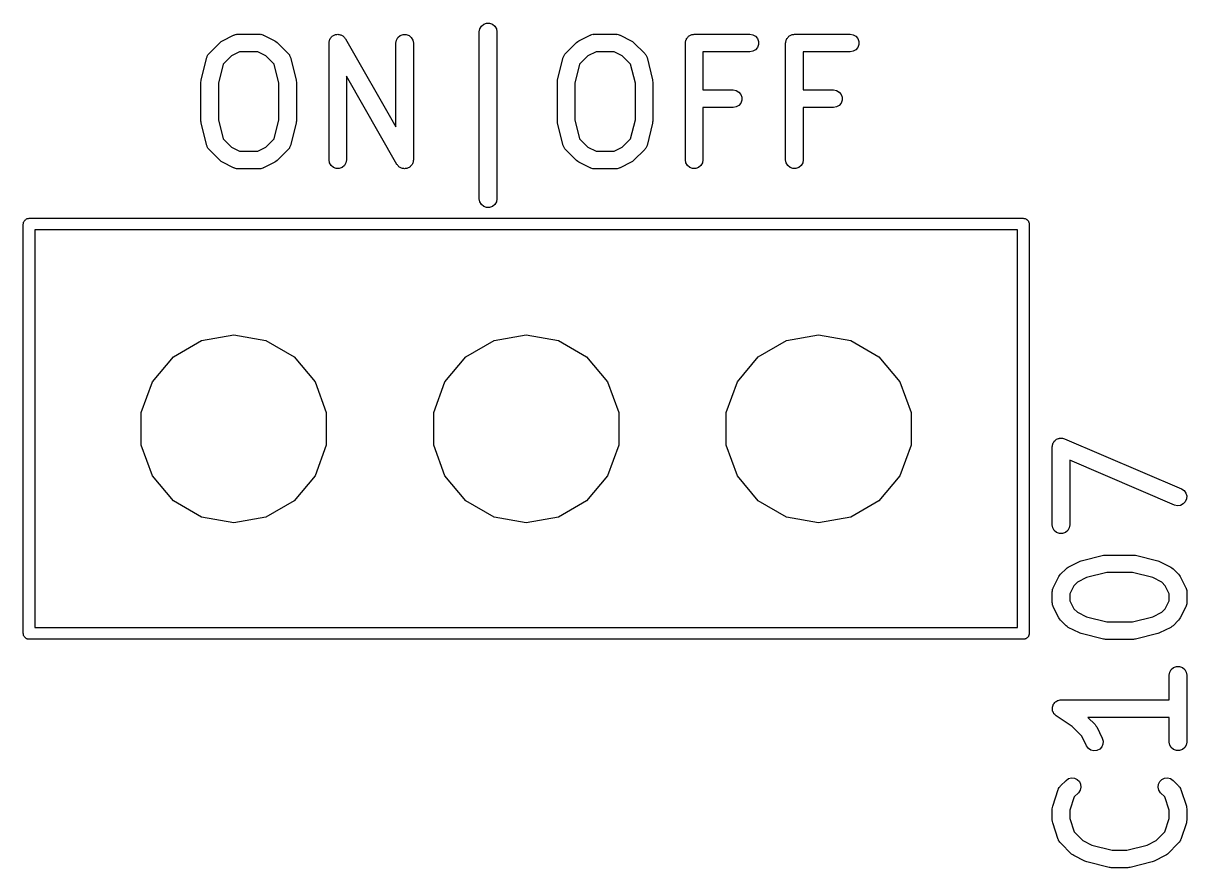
# Model space of a CAD drawing. Extents: x 142.1 to 238.7, y -137.2 to -60.7.
# Drawn here: x 163.54 to 173.49, y -68.02 to -60.8 of the extents above; entities that cross this region are included whole.
import ezdxf

# ---------------------------------------------------------------- set-up
doc = ezdxf.new("R2010")
doc.units = 0
doc.header["$MEASUREMENT"] = 0
doc.layers.add('BLACK', color=7, linetype='CONTINUOUS')

msp = doc.modelspace()

# ---------------------------------------------------------------- linework, layer by layer
at = {"layer": 'Black'}
for p, q in [((167.439, -60.8763), (167.444, -60.8507)), ((167.444, -60.8507), (167.457, -60.8281)), ((167.457, -60.8281), (167.477, -60.8114)), ((167.477, -60.8114), (167.501, -60.8025)), ((167.501, -60.8025), (167.527, -60.8025)), ((167.527, -60.8025), (167.552, -60.8114)), ((167.552, -60.8114), (167.572, -60.8281)), ((167.572, -60.8281), (167.585, -60.8507)), ((167.585, -60.8507), (167.589, -60.8763)), ((165.128, -61.0614), (165.223, -60.9661)), ((165.223, -60.9661), (165.233, -60.9593)), ((165.233, -60.9593), (165.243, -60.9521)), ((165.243, -60.9521), (165.338, -60.9045)), ((165.338, -60.9045), (165.342, -60.9032)), ((165.342, -60.9032), (165.346, -60.9011)), ((165.346, -60.9011), (165.354, -60.8996)), ((165.354, -60.8996), (165.363, -60.8971)), ((165.363, -60.8971), (165.367, -60.8973)), ((165.367, -60.8973), (165.371, -60.8966)), ((165.371, -60.8966), (165.562, -60.8966)), ((165.562, -60.8966), (165.566, -60.8973)), ((165.566, -60.8973), (165.57, -60.8971)), ((165.57, -60.8971), (165.579, -60.8996)), ((165.579, -60.8996), (165.588, -60.9011)), ((165.588, -60.9011), (165.591, -60.9032)), ((165.591, -60.9032), (165.595, -60.9045)), ((165.595, -60.9045), (165.691, -60.9521)), ((165.691, -60.9521), (165.7, -60.9593)), ((165.7, -60.9593), (165.71, -60.9661)), ((165.71, -60.9661), (165.805, -61.0614)), ((166.154, -60.9716), (166.155, -60.9649)), ((166.154, -61.9716), (166.154, -60.9716)), ((166.155, -60.9582), (166.157, -60.9522)), ((166.155, -60.9649), (166.155, -60.9582)), ((166.157, -60.9522), (166.158, -60.9459)), ((166.158, -60.9459), (166.161, -60.9401)), ((166.161, -60.9401), (166.164, -60.9338)), ((166.164, -60.9338), (166.168, -60.9289)), ((166.168, -60.9289), (166.171, -60.9234)), ((166.171, -60.9234), (166.176, -60.919)), ((166.176, -60.919), (166.181, -60.9139)), ((166.181, -60.9139), (166.186, -60.9107)), ((166.186, -60.9107), (166.191, -60.9066)), ((166.191, -60.9066), (166.197, -60.9043)), ((166.197, -60.9043), (166.203, -60.901)), ((166.203, -60.901), (166.21, -60.8999)), ((166.21, -60.8999), (166.216, -60.8977)), ((166.216, -60.8977), (166.222, -60.8977)), ((166.222, -60.8977), (166.229, -60.8966)), ((166.229, -60.8966), (166.235, -60.8977)), ((166.235, -60.8977), (166.242, -60.8977)), ((166.242, -60.8977), (166.248, -60.9)), ((166.248, -60.9), (166.255, -60.9012)), ((166.255, -60.9012), (166.26, -60.9044)), ((166.26, -60.9044), (166.266, -60.9066)), ((166.266, -60.9066), (166.271, -60.9109)), ((166.271, -60.9109), (166.277, -60.9143)), ((166.277, -60.9143), (166.281, -60.9192)), ((166.281, -60.9192), (166.286, -60.9234)), ((166.286, -60.9234), (166.289, -60.9292)), ((166.289, -60.9292), (166.294, -60.9344)), ((166.294, -60.9344), (166.725, -61.6891)), ((166.725, -60.9716), (166.73, -60.9459)), ((166.725, -61.6891), (166.725, -60.9716)), ((166.73, -60.9459), (166.743, -60.9234)), ((166.743, -60.9234), (166.763, -60.9066)), ((166.763, -60.9066), (166.787, -60.8977)), ((166.787, -60.8977), (166.813, -60.8977)), ((166.813, -60.8977), (166.838, -60.9066)), ((166.838, -60.9066), (166.857, -60.9234)), ((166.857, -60.9234), (166.87, -60.9459)), ((166.87, -60.9459), (166.875, -60.9716)), ((166.875, -60.9716), (166.875, -61.9716)), ((167.439, -62.3049), (167.439, -60.8763)), ((167.589, -60.8763), (167.589, -62.3049)), ((168.176, -61.0614), (168.271, -60.9661)), ((168.271, -60.9661), (168.281, -60.9593)), ((168.281, -60.9593), (168.29, -60.9521)), ((168.29, -60.9521), (168.386, -60.9045)), ((168.386, -60.9045), (168.39, -60.9032)), ((168.39, -60.9032), (168.393, -60.9011)), ((168.393, -60.9011), (168.402, -60.8996)), ((168.402, -60.8996), (168.41, -60.8971)), ((168.41, -60.8971), (168.415, -60.8973)), ((168.415, -60.8973), (168.419, -60.8966)), ((168.419, -60.8966), (168.61, -60.8966)), ((168.61, -60.8966), (168.614, -60.8973)), ((168.614, -60.8973), (168.618, -60.8971)), ((168.618, -60.8971), (168.627, -60.8996)), ((168.627, -60.8996), (168.635, -60.9011)), ((168.635, -60.9011), (168.639, -60.9032)), ((168.639, -60.9032), (168.643, -60.9045)), ((168.643, -60.9045), (168.738, -60.9521)), ((168.738, -60.9521), (168.748, -60.9593)), ((168.748, -60.9593), (168.758, -60.9661)), ((168.758, -60.9661), (168.853, -61.0614)), ((169.201, -60.9716), (169.202, -60.9651)), ((169.201, -61.9716), (169.201, -60.9716)), ((169.202, -60.9585), (169.205, -60.9524)), ((169.202, -60.9651), (169.202, -60.9585)), ((169.205, -60.9524), (169.206, -60.9459)), ((169.206, -60.9459), (169.209, -60.9402)), ((169.209, -60.9402), (169.211, -60.9341)), ((169.211, -60.9341), (169.215, -60.929)), ((169.215, -60.929), (169.219, -60.9234)), ((169.219, -60.9234), (169.224, -60.9191)), ((169.224, -60.9191), (169.228, -60.9141)), ((169.228, -60.9141), (169.234, -60.9108)), ((169.234, -60.9108), (169.239, -60.9066)), ((169.239, -60.9066), (169.245, -60.9044)), ((169.245, -60.9044), (169.251, -60.9011)), ((169.251, -60.9011), (169.257, -60.8999)), ((169.257, -60.8999), (169.263, -60.8977)), ((169.263, -60.8977), (169.27, -60.8977)), ((169.27, -60.8977), (169.276, -60.8966)), ((169.276, -60.8966), (169.752, -60.8966)), ((169.752, -60.8966), (169.778, -60.9011)), ((169.778, -60.9011), (169.801, -60.9141)), ((169.801, -60.9141), (169.817, -60.9341)), ((169.817, -60.9341), (169.826, -60.9585)), ((169.826, -60.9585), (169.826, -60.9846)), ((170.058, -60.9716), (170.059, -60.9651)), ((170.058, -61.9716), (170.058, -60.9716)), ((170.059, -60.9585), (170.062, -60.9524)), ((170.059, -60.9651), (170.059, -60.9585)), ((170.062, -60.9524), (170.063, -60.9459)), ((170.063, -60.9459), (170.066, -60.9402)), ((170.066, -60.9402), (170.068, -60.9341)), ((170.068, -60.9341), (170.073, -60.929)), ((170.073, -60.929), (170.076, -60.9234)), ((170.076, -60.9234), (170.081, -60.9191)), ((170.081, -60.9191), (170.085, -60.9141)), ((170.085, -60.9141), (170.091, -60.9108)), ((170.091, -60.9108), (170.096, -60.9066)), ((170.096, -60.9066), (170.102, -60.9044)), ((170.102, -60.9044), (170.108, -60.9011)), ((170.108, -60.9011), (170.114, -60.8999)), ((170.114, -60.8999), (170.12, -60.8977)), ((170.12, -60.8977), (170.127, -60.8977)), ((170.127, -60.8977), (170.133, -60.8966)), ((170.133, -60.8966), (170.61, -60.8966)), ((170.61, -60.8966), (170.635, -60.9011)), ((170.635, -60.9011), (170.658, -60.9141)), ((170.658, -60.9141), (170.674, -60.9341)), ((170.674, -60.9341), (170.683, -60.9585)), ((170.683, -60.9585), (170.683, -60.9846)), ((165.116, -61.0779), (165.119, -61.0724)), ((165.119, -61.0724), (165.124, -61.0673)), ((165.124, -61.0673), (165.128, -61.0614)), ((165.389, -61.0466), (165.321, -61.0808)), ((165.544, -61.0466), (165.389, -61.0466)), ((165.613, -61.0808), (165.544, -61.0466)), ((165.805, -61.0614), (165.81, -61.0673)), ((165.81, -61.0673), (165.815, -61.0724)), ((165.815, -61.0724), (165.817, -61.0779)), ((168.164, -61.0779), (168.166, -61.0724)), ((168.166, -61.0724), (168.171, -61.0673)), ((168.171, -61.0673), (168.176, -61.0614)), ((168.437, -61.0466), (168.368, -61.0808)), ((168.592, -61.0466), (168.437, -61.0466)), ((168.66, -61.0808), (168.592, -61.0466)), ((168.853, -61.0614), (168.857, -61.0673)), ((168.857, -61.0673), (168.862, -61.0724)), ((168.862, -61.0724), (168.865, -61.0779)), ((169.752, -61.0466), (169.351, -61.0466)), ((169.351, -61.0466), (169.351, -61.3728)), ((169.778, -61.042), (169.752, -61.0466)), ((169.801, -61.029), (169.778, -61.042)), ((169.817, -61.0091), (169.801, -61.029)), ((169.826, -60.9846), (169.817, -61.0091)), ((170.61, -61.0466), (170.208, -61.0466)), ((170.208, -61.0466), (170.208, -61.3728)), ((170.635, -61.042), (170.61, -61.0466)), ((170.658, -61.029), (170.635, -61.042)), ((170.674, -61.0091), (170.658, -61.029)), ((170.683, -60.9846), (170.674, -61.0091)), ((165.061, -61.2867), (165.108, -61.0962)), ((165.108, -61.0962), (165.111, -61.0897)), ((165.111, -61.0897), (165.113, -61.0827)), ((165.113, -61.0827), (165.116, -61.0779)), ((165.249, -61.1528), (165.208, -61.3141)), ((165.321, -61.0808), (165.249, -61.1528)), ((165.685, -61.1528), (165.613, -61.0808)), ((165.725, -61.3141), (165.685, -61.1528)), ((165.817, -61.0779), (165.82, -61.0827)), ((165.82, -61.0827), (165.822, -61.0897)), ((165.822, -61.0897), (165.825, -61.0962)), ((165.825, -61.0962), (165.873, -61.2867)), ((168.108, -61.2867), (168.156, -61.0962)), ((168.156, -61.0962), (168.159, -61.0897)), ((168.159, -61.0897), (168.161, -61.0827)), ((168.161, -61.0827), (168.164, -61.0779)), ((168.296, -61.1528), (168.256, -61.3141)), ((168.368, -61.0808), (168.296, -61.1528)), ((168.732, -61.1528), (168.66, -61.0808)), ((168.773, -61.3141), (168.732, -61.1528)), ((168.865, -61.0779), (168.868, -61.0827)), ((168.868, -61.0827), (168.87, -61.0897)), ((168.87, -61.0897), (168.873, -61.0962)), ((168.873, -61.0962), (168.92, -61.2867)), ((166.735, -62.0088), (166.304, -61.254)), ((166.304, -61.254), (166.304, -61.9716)), ((165.058, -61.3049), (165.06, -61.2959)), ((165.058, -61.6382), (165.058, -61.3049)), ((165.06, -61.2959), (165.061, -61.2867)), ((165.208, -61.3141), (165.208, -61.629)), ((165.725, -61.629), (165.725, -61.3141)), ((165.873, -61.2867), (165.873, -61.2959)), ((165.873, -61.2959), (165.875, -61.3049)), ((165.875, -61.3049), (165.875, -61.6382)), ((168.106, -61.3049), (168.108, -61.2959)), ((168.106, -61.6382), (168.106, -61.3049)), ((168.108, -61.2959), (168.108, -61.2867)), ((168.256, -61.3141), (168.256, -61.629)), ((168.773, -61.629), (168.773, -61.3141)), ((168.92, -61.2867), (168.921, -61.2959)), ((168.921, -61.2959), (168.923, -61.3049)), ((168.923, -61.3049), (168.923, -61.6382)), ((169.351, -61.3728), (169.61, -61.3728)), ((169.61, -61.3728), (169.635, -61.3773)), ((170.208, -61.3728), (170.467, -61.3728)), ((170.467, -61.3728), (170.492, -61.3773)), ((169.635, -61.3773), (169.658, -61.3903)), ((169.658, -61.3903), (169.674, -61.4103)), ((169.674, -61.4103), (169.683, -61.4347)), ((169.683, -61.4608), (169.674, -61.4853)), ((169.683, -61.4347), (169.683, -61.4608)), ((170.492, -61.3773), (170.515, -61.3903)), ((170.515, -61.3903), (170.532, -61.4103)), ((170.532, -61.4103), (170.541, -61.4347)), ((170.541, -61.4608), (170.532, -61.4853)), ((170.541, -61.4347), (170.541, -61.4608)), ((169.61, -61.5228), (169.351, -61.5228)), ((169.351, -61.5228), (169.351, -61.9716)), ((169.635, -61.5182), (169.61, -61.5228)), ((169.658, -61.5052), (169.635, -61.5182)), ((169.674, -61.4853), (169.658, -61.5052)), ((170.467, -61.5228), (170.208, -61.5228)), ((170.208, -61.5228), (170.208, -61.9716)), ((170.492, -61.5182), (170.467, -61.5228)), ((170.515, -61.5052), (170.492, -61.5182)), ((170.532, -61.4853), (170.515, -61.5052)), ((165.06, -61.6473), (165.058, -61.6382)), ((165.061, -61.6564), (165.06, -61.6473)), ((165.108, -61.8469), (165.061, -61.6564)), ((165.208, -61.629), (165.249, -61.7904)), ((165.685, -61.7904), (165.725, -61.629)), ((165.873, -61.6564), (165.825, -61.8469)), ((165.875, -61.6382), (165.873, -61.6473)), ((165.873, -61.6473), (165.873, -61.6564)), ((168.108, -61.6473), (168.106, -61.6382)), ((168.108, -61.6564), (168.108, -61.6473)), ((168.156, -61.8469), (168.108, -61.6564)), ((168.256, -61.629), (168.296, -61.7904)), ((168.732, -61.7904), (168.773, -61.629)), ((168.92, -61.6564), (168.873, -61.8469)), ((168.921, -61.6473), (168.92, -61.6564)), ((168.923, -61.6382), (168.921, -61.6473)), ((165.111, -61.8535), (165.108, -61.8469)), ((165.113, -61.8604), (165.111, -61.8535)), ((165.116, -61.8653), (165.113, -61.8604)), ((165.119, -61.8707), (165.116, -61.8653)), ((165.249, -61.7904), (165.321, -61.8623)), ((165.321, -61.8623), (165.389, -61.8966)), ((165.544, -61.8966), (165.613, -61.8623)), ((165.613, -61.8623), (165.685, -61.7904)), ((165.817, -61.8653), (165.815, -61.8707)), ((165.82, -61.8604), (165.817, -61.8653)), ((165.822, -61.8535), (165.82, -61.8604)), ((165.825, -61.8469), (165.822, -61.8535)), ((168.159, -61.8535), (168.156, -61.8469)), ((168.161, -61.8604), (168.159, -61.8535)), ((168.164, -61.8653), (168.161, -61.8604)), ((168.166, -61.8707), (168.164, -61.8653)), ((168.296, -61.7904), (168.368, -61.8623)), ((168.368, -61.8623), (168.437, -61.8966)), ((168.592, -61.8966), (168.66, -61.8623)), ((168.66, -61.8623), (168.732, -61.7904)), ((168.865, -61.8653), (168.862, -61.8707)), ((168.868, -61.8604), (168.865, -61.8653)), ((168.87, -61.8535), (168.868, -61.8604)), ((168.873, -61.8469), (168.87, -61.8535)), ((165.124, -61.8758), (165.119, -61.8707)), ((165.128, -61.8817), (165.124, -61.8758)), ((165.223, -61.977), (165.128, -61.8817)), ((165.389, -61.8966), (165.544, -61.8966)), ((165.805, -61.8817), (165.71, -61.977)), ((165.81, -61.8758), (165.805, -61.8817)), ((165.815, -61.8707), (165.81, -61.8758)), ((168.171, -61.8758), (168.166, -61.8707)), ((168.176, -61.8817), (168.171, -61.8758)), ((168.271, -61.977), (168.176, -61.8817)), ((168.437, -61.8966), (168.592, -61.8966)), ((168.853, -61.8817), (168.758, -61.977)), ((168.857, -61.8758), (168.853, -61.8817)), ((168.862, -61.8707), (168.857, -61.8758)), ((165.233, -61.9839), (165.223, -61.977)), ((165.243, -61.991), (165.233, -61.9839)), ((165.338, -62.0386), (165.243, -61.991)), ((165.342, -62.0399), (165.338, -62.0386)), ((165.346, -62.042), (165.342, -62.0399)), ((165.354, -62.0436), (165.346, -62.042)), ((165.363, -62.0461), (165.354, -62.0436)), ((165.367, -62.0458), (165.363, -62.0461)), ((165.371, -62.0466), (165.367, -62.0458)), ((165.562, -62.0466), (165.371, -62.0466)), ((165.566, -62.0458), (165.562, -62.0466)), ((165.57, -62.0461), (165.566, -62.0458)), ((165.579, -62.0436), (165.57, -62.0461)), ((165.588, -62.042), (165.579, -62.0436)), ((165.591, -62.0399), (165.588, -62.042)), ((165.595, -62.0386), (165.591, -62.0399)), ((165.691, -61.991), (165.595, -62.0386)), ((165.7, -61.9839), (165.691, -61.991)), ((165.71, -61.977), (165.7, -61.9839)), ((166.158, -61.9972), (166.154, -61.9716)), ((166.171, -62.0198), (166.158, -61.9972)), ((166.191, -62.0365), (166.171, -62.0198)), ((166.216, -62.0454), (166.191, -62.0365)), ((166.242, -62.0454), (166.216, -62.0454)), ((166.266, -62.0365), (166.242, -62.0454)), ((166.286, -62.0198), (166.266, -62.0365)), ((166.299, -61.9972), (166.286, -62.0198)), ((166.304, -61.9716), (166.299, -61.9972)), ((166.739, -62.0139), (166.735, -62.0088)), ((166.743, -62.0198), (166.739, -62.0139)), ((166.747, -62.0239), (166.743, -62.0198)), ((166.752, -62.0288), (166.747, -62.0239)), ((166.757, -62.0322), (166.752, -62.0288)), ((166.763, -62.0365), (166.757, -62.0322)), ((166.769, -62.0387), (166.763, -62.0365)), ((166.774, -62.0419), (166.769, -62.0387)), ((166.781, -62.0431), (166.774, -62.0419)), ((166.787, -62.0454), (166.781, -62.0431)), ((166.793, -62.0454), (166.787, -62.0454)), ((166.8, -62.0466), (166.793, -62.0454)), ((166.806, -62.0454), (166.8, -62.0466)), ((166.813, -62.0454), (166.806, -62.0454)), ((166.819, -62.0432), (166.813, -62.0454)), ((166.825, -62.0422), (166.819, -62.0432)), ((166.831, -62.0388), (166.825, -62.0422)), ((166.838, -62.0365), (166.831, -62.0388)), ((166.842, -62.0324), (166.838, -62.0365)), ((166.848, -62.0292), (166.842, -62.0324)), ((166.852, -62.0241), (166.848, -62.0292)), ((166.857, -62.0198), (166.852, -62.0241)), ((166.861, -62.0142), (166.857, -62.0198)), ((166.865, -62.0093), (166.861, -62.0142)), ((166.867, -62.003), (166.865, -62.0093)), ((166.87, -61.9972), (166.867, -62.003)), ((166.872, -61.9909), (166.87, -61.9972)), ((166.874, -61.9849), (166.872, -61.9909)), ((166.875, -61.9716), (166.874, -61.9782)), ((166.874, -61.9782), (166.874, -61.9849)), ((168.281, -61.9839), (168.271, -61.977)), ((168.29, -61.991), (168.281, -61.9839)), ((168.386, -62.0386), (168.29, -61.991)), ((168.39, -62.0399), (168.386, -62.0386)), ((168.393, -62.042), (168.39, -62.0399)), ((168.402, -62.0436), (168.393, -62.042)), ((168.41, -62.0461), (168.402, -62.0436)), ((168.415, -62.0458), (168.41, -62.0461)), ((168.419, -62.0466), (168.415, -62.0458)), ((168.61, -62.0466), (168.419, -62.0466)), ((168.614, -62.0458), (168.61, -62.0466)), ((168.618, -62.0461), (168.614, -62.0458)), ((168.627, -62.0436), (168.618, -62.0461)), ((168.635, -62.042), (168.627, -62.0436)), ((168.639, -62.0399), (168.635, -62.042)), ((168.643, -62.0386), (168.639, -62.0399)), ((168.738, -61.991), (168.643, -62.0386)), ((168.748, -61.9839), (168.738, -61.991)), ((168.758, -61.977), (168.748, -61.9839)), ((169.206, -61.9972), (169.201, -61.9716)), ((169.219, -62.0198), (169.206, -61.9972)), ((169.239, -62.0365), (169.219, -62.0198)), ((169.263, -62.0454), (169.239, -62.0365)), ((169.289, -62.0454), (169.263, -62.0454)), ((169.314, -62.0365), (169.289, -62.0454)), ((169.334, -62.0198), (169.314, -62.0365)), ((169.347, -61.9972), (169.334, -62.0198)), ((169.351, -61.9716), (169.347, -61.9972)), ((170.063, -61.9972), (170.058, -61.9716)), ((170.076, -62.0198), (170.063, -61.9972)), ((170.096, -62.0365), (170.076, -62.0198)), ((170.12, -62.0454), (170.096, -62.0365)), ((170.146, -62.0454), (170.12, -62.0454)), ((170.171, -62.0365), (170.146, -62.0454)), ((170.191, -62.0198), (170.171, -62.0365)), ((170.204, -61.9972), (170.191, -62.0198)), ((170.208, -61.9716), (170.204, -61.9972)), ((167.444, -62.3305), (167.439, -62.3049)), ((167.457, -62.3531), (167.444, -62.3305)), ((167.477, -62.3698), (167.457, -62.3531)), ((167.572, -62.3531), (167.552, -62.3698)), ((167.585, -62.3305), (167.572, -62.3531)), ((167.589, -62.3049), (167.585, -62.3305)), ((167.501, -62.3788), (167.477, -62.3698)), ((167.527, -62.3788), (167.501, -62.3788)), ((167.552, -62.3698), (167.527, -62.3788)), ((163.54, -62.52), (163.541, -62.5157)), ((163.54, -66.02), (163.54, -62.52)), ((163.541, -62.5113), (163.542, -62.5072)), ((163.541, -62.5157), (163.541, -62.5113)), ((163.542, -62.5072), (163.543, -62.5029)), ((163.543, -62.5029), (163.545, -62.4991)), ((163.545, -62.4991), (163.547, -62.495)), ((163.547, -62.495), (163.55, -62.4916)), ((163.55, -62.4916), (163.552, -62.4879)), ((163.552, -62.4879), (163.555, -62.485)), ((163.555, -62.485), (163.558, -62.4817)), ((163.558, -62.4817), (163.562, -62.4795)), ((163.562, -62.4795), (163.565, -62.4767)), ((163.565, -62.4767), (163.569, -62.4752)), ((163.569, -62.4752), (163.573, -62.473)), ((163.573, -62.473), (163.577, -62.4723)), ((163.577, -62.4723), (163.581, -62.4708)), ((163.581, -62.4708), (163.586, -62.4708)), ((163.586, -62.4708), (163.59, -62.47)), ((163.59, -62.47), (172.09, -62.47)), ((172.09, -62.47), (172.094, -62.4708)), ((172.094, -62.4708), (172.099, -62.4708)), ((172.099, -62.4708), (172.103, -62.4723)), ((172.103, -62.4723), (172.107, -62.473)), ((172.107, -62.473), (172.111, -62.4752)), ((172.111, -62.4752), (172.115, -62.4767)), ((172.115, -62.4767), (172.118, -62.4795)), ((172.118, -62.4795), (172.122, -62.4817)), ((172.122, -62.4817), (172.125, -62.485)), ((172.125, -62.485), (172.128, -62.4879)), ((172.128, -62.4879), (172.13, -62.4916)), ((172.13, -62.4916), (172.133, -62.495)), ((172.133, -62.495), (172.135, -62.4991)), ((172.135, -62.4991), (172.137, -62.5029)), ((172.137, -62.5029), (172.138, -62.5072)), ((172.138, -62.5072), (172.139, -62.5113)), ((172.139, -62.5113), (172.139, -62.5157)), ((172.139, -62.5157), (172.14, -62.52)), ((172.14, -62.52), (172.14, -66.02)), ((163.64, -62.57), (163.64, -65.97)), ((172.04, -62.57), (163.64, -62.57)), ((172.04, -65.97), (172.04, -62.57)), ((164.824, -63.6548), (165.065, -63.5154)), ((165.065, -63.5154), (165.34, -63.4669)), ((165.34, -63.4669), (165.615, -63.5154)), ((165.615, -63.5154), (165.856, -63.6548)), ((167.324, -63.6548), (167.565, -63.5154)), ((167.565, -63.5154), (167.84, -63.4669)), ((167.84, -63.4669), (168.115, -63.5154)), ((168.115, -63.5154), (168.356, -63.6548)), ((169.824, -63.6548), (170.065, -63.5154)), ((170.065, -63.5154), (170.34, -63.4669)), ((170.34, -63.4669), (170.615, -63.5154)), ((170.615, -63.5154), (170.856, -63.6548)), ((164.645, -63.8685), (164.824, -63.6548)), ((165.856, -63.6548), (166.035, -63.8685)), ((167.145, -63.8685), (167.324, -63.6548)), ((168.356, -63.6548), (168.535, -63.8685)), ((169.645, -63.8685), (169.824, -63.6548)), ((170.856, -63.6548), (171.035, -63.8685)), ((164.549, -64.1306), (164.645, -63.8685)), ((166.035, -63.8685), (166.131, -64.1306)), ((167.049, -64.1306), (167.145, -63.8685)), ((168.535, -63.8685), (168.631, -64.1306)), ((169.549, -64.1306), (169.645, -63.8685)), ((171.035, -63.8685), (171.131, -64.1306)), ((164.549, -64.4094), (164.549, -64.1306)), ((166.131, -64.1306), (166.131, -64.4094)), ((167.049, -64.4094), (167.049, -64.1306)), ((168.631, -64.1306), (168.631, -64.4094)), ((169.549, -64.4094), (169.549, -64.1306)), ((171.131, -64.1306), (171.131, -64.4094)), ((172.375, -64.3593), (172.383, -64.3564)), ((172.383, -64.3564), (172.391, -64.3525)), ((172.391, -64.3525), (172.395, -64.352)), ((172.395, -64.352), (172.399, -64.3504)), ((172.399, -64.3504), (172.408, -64.3504)), ((172.408, -64.3504), (172.417, -64.3494)), ((172.417, -64.3494), (172.421, -64.3504)), ((172.421, -64.3504), (172.425, -64.3504)), ((172.425, -64.3504), (172.434, -64.3534)), ((172.434, -64.3534), (172.442, -64.3553)), ((172.442, -64.3553), (173.442, -64.7839)), ((164.645, -64.6715), (164.549, -64.4094)), ((166.131, -64.4094), (166.035, -64.6715)), ((167.145, -64.6715), (167.049, -64.4094)), ((168.631, -64.4094), (168.535, -64.6715)), ((169.645, -64.6715), (169.549, -64.4094)), ((171.131, -64.4094), (171.035, -64.6715)), ((172.337, -64.4243), (172.339, -64.4158)), ((172.337, -65.091), (172.337, -64.4243)), ((172.339, -64.4072), (172.341, -64.403)), ((172.339, -64.4158), (172.339, -64.4072)), ((172.341, -64.403), (172.342, -64.3986)), ((172.342, -64.3986), (172.346, -64.3912)), ((172.346, -64.3912), (172.35, -64.3832)), ((172.35, -64.3832), (172.353, -64.38)), ((172.353, -64.38), (172.355, -64.3761)), ((172.355, -64.3761), (172.362, -64.3705)), ((172.362, -64.3705), (172.367, -64.3642)), ((172.367, -64.3642), (172.371, -64.3622)), ((172.371, -64.3622), (172.375, -64.3593)), ((173.383, -64.9218), (172.487, -64.538)), ((172.487, -64.538), (172.487, -65.091)), ((164.824, -64.8852), (164.645, -64.6715)), ((166.035, -64.6715), (165.856, -64.8852)), ((167.324, -64.8852), (167.145, -64.6715)), ((168.535, -64.6715), (168.356, -64.8852)), ((169.824, -64.8852), (169.645, -64.6715)), ((171.035, -64.6715), (170.856, -64.8852)), ((173.442, -64.7839), (173.464, -64.7982)), ((173.464, -64.7982), (173.479, -64.819)), ((173.479, -64.819), (173.487, -64.844)), ((173.487, -64.844), (173.485, -64.87)), ((165.065, -65.0246), (164.824, -64.8852)), ((165.856, -64.8852), (165.615, -65.0246)), ((167.565, -65.0246), (167.324, -64.8852)), ((168.356, -64.8852), (168.115, -65.0246)), ((170.065, -65.0246), (169.824, -64.8852)), ((170.856, -64.8852), (170.615, -65.0246)), ((173.408, -64.9277), (173.383, -64.9218)), ((173.434, -64.9247), (173.408, -64.9277)), ((173.457, -64.9129), (173.434, -64.9247)), ((173.475, -64.8939), (173.457, -64.9129)), ((173.485, -64.87), (173.475, -64.8939)), ((165.34, -65.0731), (165.065, -65.0246)), ((165.615, -65.0246), (165.34, -65.0731)), ((167.84, -65.0731), (167.565, -65.0246)), ((168.115, -65.0246), (167.84, -65.0731)), ((170.34, -65.0731), (170.065, -65.0246)), ((170.615, -65.0246), (170.34, -65.0731)), ((172.342, -65.1166), (172.337, -65.091)), ((172.355, -65.1392), (172.342, -65.1166)), ((172.375, -65.1559), (172.355, -65.1392)), ((172.47, -65.1392), (172.45, -65.1559)), ((172.483, -65.1166), (172.47, -65.1392)), ((172.487, -65.091), (172.483, -65.1166)), ((172.399, -65.1648), (172.375, -65.1559)), ((172.425, -65.1648), (172.399, -65.1648)), ((172.45, -65.1559), (172.425, -65.1648)), ((172.585, -65.3991), (172.775, -65.3515)), ((172.775, -65.3515), (172.784, -65.3509)), ((172.784, -65.3509), (172.793, -65.3493)), ((172.793, -65.3493), (173.031, -65.3493)), ((173.031, -65.3493), (173.04, -65.3509)), ((173.04, -65.3509), (173.05, -65.3515)), ((173.05, -65.3515), (173.24, -65.3991)), ((172.474, -65.4524), (172.569, -65.4048)), ((172.569, -65.4048), (172.577, -65.4025)), ((172.577, -65.4025), (172.585, -65.3991)), ((173.24, -65.3991), (173.248, -65.4025)), ((173.248, -65.4025), (173.255, -65.4048)), ((173.255, -65.4048), (173.351, -65.4524)), ((172.345, -65.6288), (172.393, -65.5336)), ((172.393, -65.5336), (172.4, -65.5239)), ((172.4, -65.5239), (172.407, -65.5141)), ((172.407, -65.5141), (172.455, -65.4665)), ((172.455, -65.4665), (172.464, -65.4596)), ((172.464, -65.4596), (172.474, -65.4524)), ((172.629, -65.5427), (172.552, -65.5812)), ((172.803, -65.4993), (172.629, -65.5427)), ((173.022, -65.4993), (172.803, -65.4993)), ((173.196, -65.5427), (173.022, -65.4993)), ((173.273, -65.5812), (173.196, -65.5427)), ((173.351, -65.4524), (173.36, -65.4596)), ((173.36, -65.4596), (173.37, -65.4665)), ((173.37, -65.4665), (173.418, -65.5141)), ((173.418, -65.5141), (173.425, -65.5239)), ((173.425, -65.5239), (173.432, -65.5336)), ((173.432, -65.5336), (173.479, -65.6288)), ((172.338, -65.6538), (172.34, -65.6454)), ((172.34, -65.6454), (172.342, -65.6367)), ((172.342, -65.6367), (172.344, -65.633)), ((172.344, -65.633), (172.345, -65.6288)), ((172.522, -65.6116), (172.487, -65.6801)), ((172.552, -65.5812), (172.522, -65.6116)), ((173.303, -65.6116), (173.273, -65.5812)), ((173.337, -65.6801), (173.303, -65.6116)), ((173.479, -65.6288), (173.481, -65.633)), ((173.481, -65.633), (173.483, -65.6367)), ((173.483, -65.6367), (173.484, -65.6454)), ((173.484, -65.6454), (173.487, -65.6538)), ((172.337, -65.6624), (172.338, -65.6581)), ((172.337, -65.7576), (172.337, -65.6624)), ((172.338, -65.6581), (172.338, -65.6538)), ((172.487, -65.6801), (172.487, -65.7399)), ((172.487, -65.7399), (172.522, -65.8084)), ((173.303, -65.8084), (173.337, -65.7399)), ((173.337, -65.7399), (173.337, -65.6801)), ((173.487, -65.6538), (173.487, -65.6581)), ((173.487, -65.6581), (173.487, -65.6624)), ((173.487, -65.6624), (173.487, -65.7576)), ((172.338, -65.7619), (172.337, -65.7576)), ((172.338, -65.7662), (172.338, -65.7619)), ((172.34, -65.7746), (172.338, -65.7662)), ((172.342, -65.7833), (172.34, -65.7746)), ((172.344, -65.787), (172.342, -65.7833)), ((172.345, -65.7912), (172.344, -65.787)), ((172.393, -65.8864), (172.345, -65.7912)), ((172.522, -65.8084), (172.552, -65.8388)), ((172.552, -65.8388), (172.629, -65.8773)), ((173.196, -65.8773), (173.273, -65.8388)), ((173.273, -65.8388), (173.303, -65.8084)), ((173.479, -65.7912), (173.432, -65.8864)), ((173.481, -65.787), (173.479, -65.7912)), ((173.483, -65.7833), (173.481, -65.787)), ((173.484, -65.7746), (173.483, -65.7833)), ((173.487, -65.7662), (173.484, -65.7746)), ((173.487, -65.7576), (173.487, -65.7619)), ((173.487, -65.7619), (173.487, -65.7662)), ((172.4, -65.8961), (172.393, -65.8864)), ((172.407, -65.9059), (172.4, -65.8961)), ((172.455, -65.9535), (172.407, -65.9059)), ((172.629, -65.8773), (172.803, -65.9207)), ((172.803, -65.9207), (173.022, -65.9207)), ((173.022, -65.9207), (173.196, -65.8773)), ((173.418, -65.9059), (173.37, -65.9535)), ((173.425, -65.8961), (173.418, -65.9059)), ((173.432, -65.8864), (173.425, -65.8961)), ((163.541, -66.0243), (163.54, -66.02)), ((163.541, -66.0287), (163.541, -66.0243)), ((163.542, -66.0328), (163.541, -66.0287)), ((163.543, -66.0371), (163.542, -66.0328)), ((163.545, -66.0409), (163.543, -66.0371)), ((163.547, -66.045), (163.545, -66.0409)), ((163.55, -66.0484), (163.547, -66.045)), ((163.64, -65.97), (172.04, -65.97)), ((172.133, -66.045), (172.13, -66.0484)), ((172.135, -66.0409), (172.133, -66.045)), ((172.137, -66.0371), (172.135, -66.0409)), ((172.138, -66.0328), (172.137, -66.0371)), ((172.139, -66.0287), (172.138, -66.0328)), ((172.14, -66.02), (172.139, -66.0243)), ((172.139, -66.0243), (172.139, -66.0287)), ((172.464, -65.9604), (172.455, -65.9535)), ((172.474, -65.9676), (172.464, -65.9604)), ((172.569, -66.0152), (172.474, -65.9676)), ((172.577, -66.0175), (172.569, -66.0152)), ((172.585, -66.0209), (172.577, -66.0175)), ((172.775, -66.0685), (172.585, -66.0209)), ((173.24, -66.0209), (173.05, -66.0685)), ((173.248, -66.0175), (173.24, -66.0209)), ((173.255, -66.0152), (173.248, -66.0175)), ((173.351, -65.9676), (173.255, -66.0152)), ((173.36, -65.9604), (173.351, -65.9676)), ((173.37, -65.9535), (173.36, -65.9604)), ((163.552, -66.0521), (163.55, -66.0484)), ((163.555, -66.055), (163.552, -66.0521)), ((163.558, -66.0583), (163.555, -66.055)), ((163.562, -66.0605), (163.558, -66.0583)), ((163.565, -66.0633), (163.562, -66.0605)), ((163.569, -66.0648), (163.565, -66.0633)), ((163.573, -66.067), (163.569, -66.0648)), ((163.577, -66.0677), (163.573, -66.067)), ((163.581, -66.0692), (163.577, -66.0677)), ((163.586, -66.0692), (163.581, -66.0692)), ((163.59, -66.07), (163.586, -66.0692)), ((172.09, -66.07), (163.59, -66.07)), ((172.094, -66.0692), (172.09, -66.07)), ((172.099, -66.0692), (172.094, -66.0692)), ((172.103, -66.0677), (172.099, -66.0692)), ((172.107, -66.067), (172.103, -66.0677)), ((172.111, -66.0648), (172.107, -66.067)), ((172.115, -66.0633), (172.111, -66.0648)), ((172.118, -66.0605), (172.115, -66.0633)), ((172.122, -66.0583), (172.118, -66.0605)), ((172.125, -66.055), (172.122, -66.0583)), ((172.128, -66.0521), (172.125, -66.055)), ((172.13, -66.0484), (172.128, -66.0521)), ((172.784, -66.0691), (172.775, -66.0685)), ((172.793, -66.0707), (172.784, -66.0691)), ((173.031, -66.0707), (172.793, -66.0707)), ((173.04, -66.0691), (173.031, -66.0707)), ((173.05, -66.0685), (173.04, -66.0691)), ((173.342, -66.351), (173.355, -66.3285)), ((173.355, -66.3285), (173.375, -66.3117)), ((173.375, -66.3117), (173.399, -66.3028)), ((173.399, -66.3028), (173.425, -66.3028)), ((173.425, -66.3028), (173.45, -66.3117)), ((173.45, -66.3117), (173.47, -66.3285)), ((173.47, -66.3285), (173.483, -66.351)), ((173.337, -66.3767), (173.342, -66.351)), ((173.337, -66.5874), (173.337, -66.3767)), ((173.483, -66.351), (173.487, -66.3767)), ((173.487, -66.3767), (173.487, -66.9481)), ((172.339, -66.6494), (172.342, -66.6409)), ((172.342, -66.6409), (172.344, -66.6322)), ((172.344, -66.6322), (172.346, -66.6288)), ((172.346, -66.6288), (172.347, -66.6249)), ((172.347, -66.6249), (172.353, -66.618)), ((172.353, -66.618), (172.358, -66.6106)), ((172.358, -66.6106), (172.362, -66.6081)), ((172.362, -66.6081), (172.364, -66.6049)), ((172.364, -66.6049), (172.372, -66.6005)), ((172.372, -66.6005), (172.379, -66.5952)), ((172.379, -66.5952), (172.383, -66.594)), ((172.383, -66.594), (172.387, -66.5919)), ((172.387, -66.5919), (172.396, -66.5903)), ((172.396, -66.5903), (172.404, -66.5878)), ((172.404, -66.5878), (172.408, -66.5881)), ((172.408, -66.5881), (172.412, -66.5874)), ((172.412, -66.5874), (173.337, -66.5874)), ((172.338, -66.6576), (172.339, -66.6535)), ((172.339, -66.6665), (172.338, -66.6576)), ((172.339, -66.6535), (172.339, -66.6494)), ((172.339, -66.6754), (172.339, -66.6665)), ((172.34, -66.6793), (172.339, -66.6754)), ((172.34, -66.6834), (172.34, -66.6793)), ((172.344, -66.6915), (172.34, -66.6834)), ((172.347, -66.6999), (172.344, -66.6915)), ((172.35, -66.7031), (172.347, -66.6999)), ((172.352, -66.7068), (172.35, -66.7031)), ((172.358, -66.713), (172.352, -66.7068)), ((172.364, -66.7198), (172.358, -66.713)), ((172.368, -66.7219), (172.364, -66.7198)), ((172.371, -66.7248), (172.368, -66.7219)), ((172.507, -66.8159), (172.371, -66.7248)), ((173.337, -66.7374), (172.641, -66.7374)), ((172.641, -66.7374), (172.704, -66.7998)), ((173.337, -66.9481), (173.337, -66.7374)), ((172.589, -66.8973), (172.507, -66.8159)), ((172.704, -66.7998), (172.71, -66.8097)), ((172.71, -66.8097), (172.718, -66.8193)), ((172.718, -66.8193), (172.765, -66.9146)), ((172.631, -66.9816), (172.589, -66.8973)), ((172.765, -66.9146), (172.773, -66.9395)), ((172.773, -66.9395), (172.771, -66.9655)), ((172.647, -67.0026), (172.631, -66.9816)), ((172.668, -67.0169), (172.647, -67.0026)), ((172.694, -67.023), (172.668, -67.0169)), ((172.719, -67.02), (172.694, -67.023)), ((172.743, -67.0083), (172.719, -67.02)), ((172.761, -66.9894), (172.743, -67.0083)), ((172.771, -66.9655), (172.761, -66.9894)), ((173.342, -66.9737), (173.337, -66.9481)), ((173.355, -66.9963), (173.342, -66.9737)), ((173.375, -67.013), (173.355, -66.9963)), ((173.399, -67.022), (173.375, -67.013)), ((173.425, -67.022), (173.399, -67.022)), ((173.45, -67.013), (173.425, -67.022)), ((173.47, -66.9963), (173.45, -67.013)), ((173.483, -66.9737), (173.47, -66.9963)), ((173.487, -66.9481), (173.483, -66.9737)), ((172.392, -67.345), (172.397, -67.3378)), ((172.397, -67.3378), (172.401, -67.33)), ((172.401, -67.33), (172.404, -67.3272)), ((172.404, -67.3272), (172.407, -67.3236)), ((172.407, -67.3236), (172.455, -67.276)), ((172.455, -67.276), (172.476, -67.2611)), ((172.476, -67.2611), (172.501, -67.2543)), ((172.501, -67.2543), (172.527, -67.2566)), ((172.527, -67.2566), (172.551, -67.2676)), ((172.551, -67.2676), (172.569, -67.286)), ((172.569, -67.286), (172.58, -67.3096)), ((172.582, -67.3356), (172.576, -67.3607)), ((172.58, -67.3096), (172.582, -67.3356)), ((173.242, -67.3356), (173.245, -67.3096)), ((173.249, -67.3607), (173.242, -67.3356)), ((173.245, -67.3096), (173.256, -67.286)), ((173.256, -67.286), (173.274, -67.2676)), ((173.274, -67.2676), (173.298, -67.2566)), ((173.298, -67.2566), (173.324, -67.2543)), ((173.324, -67.2543), (173.349, -67.2611)), ((173.349, -67.2611), (173.37, -67.276)), ((173.37, -67.276), (173.418, -67.3236)), ((173.418, -67.3236), (173.42, -67.3272)), ((173.42, -67.3272), (173.424, -67.33)), ((173.424, -67.33), (173.428, -67.3378)), ((173.428, -67.3378), (173.433, -67.345)), ((172.341, -67.4958), (172.389, -67.3529)), ((172.389, -67.3529), (172.391, -67.3491)), ((172.391, -67.3491), (172.392, -67.345)), ((172.526, -67.4172), (172.487, -67.5317)), ((172.561, -67.3821), (172.526, -67.4172)), ((172.576, -67.3607), (172.561, -67.3821)), ((173.264, -67.3821), (173.249, -67.3607)), ((173.299, -67.4172), (173.264, -67.3821)), ((173.337, -67.5317), (173.299, -67.4172)), ((173.433, -67.345), (173.434, -67.3491)), ((173.434, -67.3491), (173.436, -67.3529)), ((173.436, -67.3529), (173.484, -67.4958)), ((172.337, -67.5195), (172.339, -67.5077)), ((172.337, -67.6148), (172.337, -67.5195)), ((172.339, -67.5077), (172.341, -67.4958)), ((172.487, -67.5317), (172.487, -67.6026)), ((173.337, -67.6026), (173.337, -67.5317)), ((173.484, -67.4958), (173.485, -67.5077)), ((173.485, -67.5077), (173.487, -67.5195)), ((173.487, -67.5195), (173.487, -67.6148)), ((172.339, -67.6266), (172.337, -67.6148)), ((172.341, -67.6385), (172.339, -67.6266)), ((172.389, -67.7813), (172.341, -67.6385)), ((172.487, -67.6026), (172.526, -67.7171)), ((173.299, -67.7171), (173.337, -67.6026)), ((173.484, -67.6385), (173.436, -67.7813)), ((173.485, -67.6266), (173.484, -67.6385)), ((173.487, -67.6148), (173.485, -67.6266)), ((172.526, -67.7171), (172.6, -67.7912)), ((173.225, -67.7912), (173.299, -67.7171)), ((172.391, -67.7851), (172.389, -67.7813)), ((172.392, -67.7893), (172.391, -67.7851)), ((172.397, -67.7965), (172.392, -67.7893)), ((172.401, -67.8042), (172.397, -67.7965)), ((172.404, -67.8071), (172.401, -67.8042)), ((172.407, -67.8107), (172.404, -67.8071)), ((172.502, -67.9059), (172.407, -67.8107)), ((172.6, -67.7912), (172.677, -67.8297)), ((172.677, -67.8297), (172.85, -67.8731)), ((172.975, -67.8731), (173.148, -67.8297)), ((173.148, -67.8297), (173.225, -67.7912)), ((173.418, -67.8107), (173.323, -67.9059)), ((173.42, -67.8071), (173.418, -67.8107)), ((173.424, -67.8042), (173.42, -67.8071)), ((173.428, -67.7965), (173.424, -67.8042)), ((173.433, -67.7893), (173.428, -67.7965)), ((173.434, -67.7851), (173.433, -67.7893)), ((173.436, -67.7813), (173.434, -67.7851)), ((172.512, -67.9128), (172.502, -67.9059)), ((172.522, -67.9199), (172.512, -67.9128)), ((172.617, -67.9676), (172.522, -67.9199)), ((172.85, -67.8731), (172.975, -67.8731)), ((173.303, -67.9199), (173.208, -67.9676)), ((173.313, -67.9128), (173.303, -67.9199)), ((173.323, -67.9059), (173.313, -67.9128)), ((172.625, -67.9699), (172.617, -67.9676)), ((172.632, -67.9732), (172.625, -67.9699)), ((172.823, -68.0209), (172.632, -67.9732)), ((172.832, -68.0215), (172.823, -68.0209)), ((172.841, -68.0231), (172.832, -68.0215)), ((172.984, -68.0231), (172.841, -68.0231)), ((172.993, -68.0215), (172.984, -68.0231)), ((173.002, -68.0209), (172.993, -68.0215)), ((173.192, -67.9732), (173.002, -68.0209)), ((173.2, -67.9699), (173.192, -67.9732)), ((173.208, -67.9676), (173.2, -67.9699))]:
    msp.add_line(p, q, dxfattribs=at)

doc.saveas('drawing.dxf')
